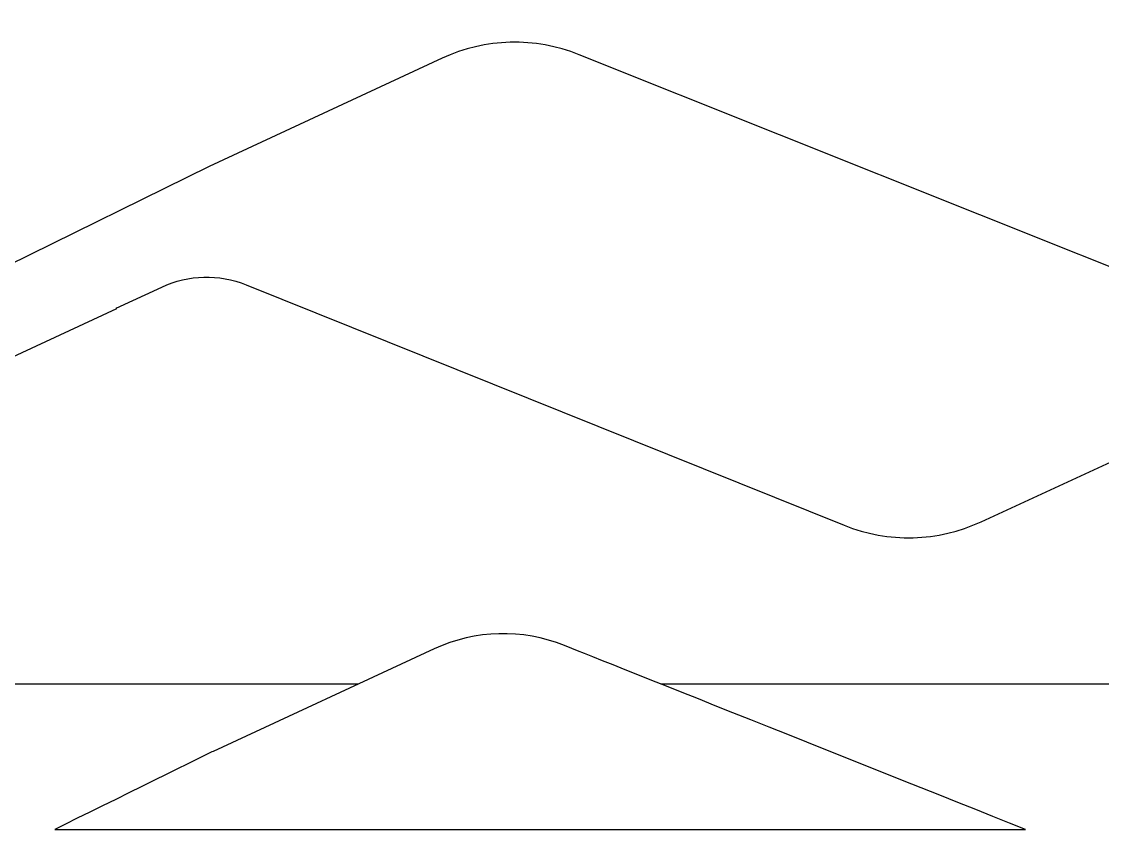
# Model space of a CAD drawing. Header units: inches. Extents: x 0 to 84, y -22 to 124.
# Drawn here: x 42.853 to 47.313, y 40.38 to 43.715 of the extents above; entities that cross this region are included whole.
import ezdxf

# ---------------------------------------------------------------- set-up
doc = ezdxf.new("R2010")
doc.units = ezdxf.units.IN
doc.header["$MEASUREMENT"] = 0
doc.layers.add('1', color=4, linetype='Continuous')

# ---------------------------------------------------------------- blocks, each defined once
blk = doc.blocks.new('2026 RELAY')
at = {"layer": '1', "color": 3, "linetype": 'Continuous', "lineweight": 25}
for p, q in [((44.2413, 40.4797), (40.5311, 40.4797)), ((49.4451, 40.4797), (45.4926, 40.4797)), ((42.9896, 39.8802), (46.9954, 39.8802))]:
    blk.add_line(p, q, dxfattribs=at)
for points, knots in [([(55.7085, 43.0789), (55.6169, 43.0748), (55.526, 43.0528), (55.4406, 43.0131), (55.4406, 43.0131), (53.4096, 42.0533), (53.4096, 42.0533), (53.2989, 42.0019), (53.1732, 41.9987), (53.0603, 42.0443), (53.0603, 42.0443), (50.5735, 43.0498), (50.5735, 43.0498), (50.3906, 43.1237), (50.1869, 43.1185), (50.0076, 43.0352), (50.0076, 43.0352), (47.984, 42.0954), (47.984, 42.0954), (47.8733, 42.0439), (47.7476, 42.0407), (47.6346, 42.0864), (47.6346, 42.0864), (45.1537, 43.078), (45.1537, 43.078), (44.9708, 43.1519), (44.7672, 43.1467), (44.5878, 43.0634), (44.5878, 43.0634), (43.6263, 42.6168), (43.6263, 42.6168), (43.6263, 42.6168), (42.7951, 42.2061), (42.7951, 42.2061), (42.7951, 42.2061), (42.5652, 42.0994), (42.5652, 42.0994), (42.4545, 42.0479), (42.3288, 42.0447), (42.2158, 42.0904), (42.2158, 42.0904), (39.729, 43.0958), (39.729, 43.0958), (39.5461, 43.1698), (39.3425, 43.1645), (39.1631, 43.0812), (39.1631, 43.0812), (37.1396, 42.1414), (37.1396, 42.1414), (37.0288, 42.0899), (36.9031, 42.0867), (36.7902, 42.1324), (36.7902, 42.1324), (34.3093, 43.124), (34.3093, 43.124), (34.1263, 43.1979), (33.9227, 43.1927), (33.7434, 43.1094), (33.7434, 43.1094), (31.7124, 42.1496), (31.7124, 42.1496), (31.6017, 42.0982), (31.476, 42.095), (31.3631, 42.1406), (31.3631, 42.1406), (28.8763, 43.1461), (28.8763, 43.1461), (28.7145, 43.2115), (28.5365, 43.2149), (28.3734, 43.1572)], [0.2089915, 0.2089915, 0.2089915, 0.2089915, 0.2222222, 0.2222222, 0.2222222, 0.25, 0.25, 0.25, 0.2777778, 0.2777778, 0.2777778, 0.3055556, 0.3055556, 0.3055556, 0.3333333, 0.3333333, 0.3333333, 0.3611111, 0.3611111, 0.3611111, 0.3888889, 0.3888889, 0.3888889, 0.4166667, 0.4166667, 0.4166667, 0.4444444, 0.4444444, 0.4444444, 0.4722222, 0.4722222, 0.4722222, 0.5, 0.5, 0.5, 0.5277778, 0.5277778, 0.5277778, 0.5555556, 0.5555556, 0.5555556, 0.5833333, 0.5833333, 0.5833333, 0.6111111, 0.6111111, 0.6111111, 0.6388889, 0.6388889, 0.6388889, 0.6666667, 0.6666667, 0.6666667, 0.6944444, 0.6944444, 0.6944444, 0.7222222, 0.7222222, 0.7222222, 0.75, 0.75, 0.75, 0.7777778, 0.7777778, 0.7777778, 0.8055556, 0.8055556, 0.8055556, 0.8301259, 0.8301259, 0.8301259, 0.8301259]), ([(28.3734, 41.8462), (29.0838, 41.5604), (29.9705, 41.2036), (29.9705, 41.2036), (30.1531, 41.1301), (30.3563, 41.1355), (30.5353, 41.2186), (30.5353, 41.2186), (32.5868, 42.1653), (32.5868, 42.1653), (32.6973, 42.2166), (32.8227, 42.2199), (32.9355, 42.1745), (32.9355, 42.1745), (35.4034, 41.1815), (35.4034, 41.1815), (35.5861, 41.108), (35.7893, 41.1134), (35.9682, 41.1965), (35.9682, 41.1965), (38.0066, 42.1371), (38.0066, 42.1371), (38.1171, 42.1884), (38.2425, 42.1917), (38.3553, 42.1463), (38.3553, 42.1463), (40.8232, 41.1533), (40.8232, 41.1533), (41.0059, 41.0798), (41.209, 41.0852), (41.388, 41.1683), (41.388, 41.1683), (43.2451, 42.0308), (43.2451, 42.0308)], [0.3765065, 0.3765065, 0.3765065, 0.3765065, 0.4117647, 0.4117647, 0.4117647, 0.4705882, 0.4705882, 0.4705882, 0.5294118, 0.5294118, 0.5294118, 0.5882353, 0.5882353, 0.5882353, 0.6470588, 0.6470588, 0.6470588, 0.7058824, 0.7058824, 0.7058824, 0.7647059, 0.7647059, 0.7647059, 0.8235294, 0.8235294, 0.8235294, 0.8823529, 0.8823529, 0.8823529, 0.9411765, 0.9411765, 0.9411765, 1, 1, 1, 1]), ([(43.2428, 42.0317), (43.2428, 42.0317), (43.4313, 42.1192), (43.4313, 42.1192), (43.5418, 42.1706), (43.6672, 42.1739), (43.78, 42.1285), (43.78, 42.1285), (46.2479, 41.1355), (46.2479, 41.1355), (46.4306, 41.062), (46.6337, 41.0674), (46.8127, 41.1505), (46.8127, 41.1505), (48.8511, 42.091), (48.8511, 42.091), (48.9616, 42.1423), (49.087, 42.1457), (49.1998, 42.1003), (49.1998, 42.1003), (51.6677, 41.1073), (51.6677, 41.1073), (51.8503, 41.0338), (52.0535, 41.0392), (52.2325, 41.1223), (52.2325, 41.1223), (54.2841, 42.069), (54.2841, 42.069), (54.3945, 42.1203), (54.52, 42.1236), (54.6327, 42.0782), (54.6327, 42.0782), (55.1485, 41.8707), (55.7085, 41.6454)], [0, 0, 0, 0, 0.0588235, 0.0588235, 0.0588235, 0.1176471, 0.1176471, 0.1176471, 0.1764706, 0.1764706, 0.1764706, 0.2352941, 0.2352941, 0.2352941, 0.2941176, 0.2941176, 0.2941176, 0.3529412, 0.3529412, 0.3529412, 0.4117647, 0.4117647, 0.4117647, 0.4705882, 0.4705882, 0.4705882, 0.5294118, 0.5294118, 0.5294118, 0.5882353, 0.5882353, 0.5882353, 0.6151273, 0.6151273, 0.6151273, 0.6151273]), ([(46.9954, 39.8802), (46.3111, 40.1532), (45.0929, 40.6391), (45.0929, 40.6391), (44.9191, 40.7092), (44.7258, 40.7043), (44.5555, 40.6253), (44.5555, 40.6253), (43.6426, 40.2022), (43.6426, 40.2022), (43.6426, 40.2022), (43.2154, 39.9915), (42.9896, 39.8802)], [0.39669036, 0.39669036, 0.39669036, 0.39669036, 0.41666667, 0.41666667, 0.41666667, 0.44444444, 0.44444444, 0.44444444, 0.47222222, 0.47222222, 0.47222222, 0.49265895, 0.49265895, 0.49265895, 0.49265895])]:
    blk.add_open_spline(points, degree=3, knots=knots, dxfattribs=at)
blk.add_open_spline([(43.2451, 42.0308), (43.2451, 42.0308), (43.2428, 42.0317), (43.2428, 42.0317)], degree=3, dxfattribs=at)

msp = doc.modelspace()

# ---------------------------------------------------------------- block references
msp.add_blockref('2026 RELAY', (0, 0.5))

doc.saveas('drawing.dxf')
